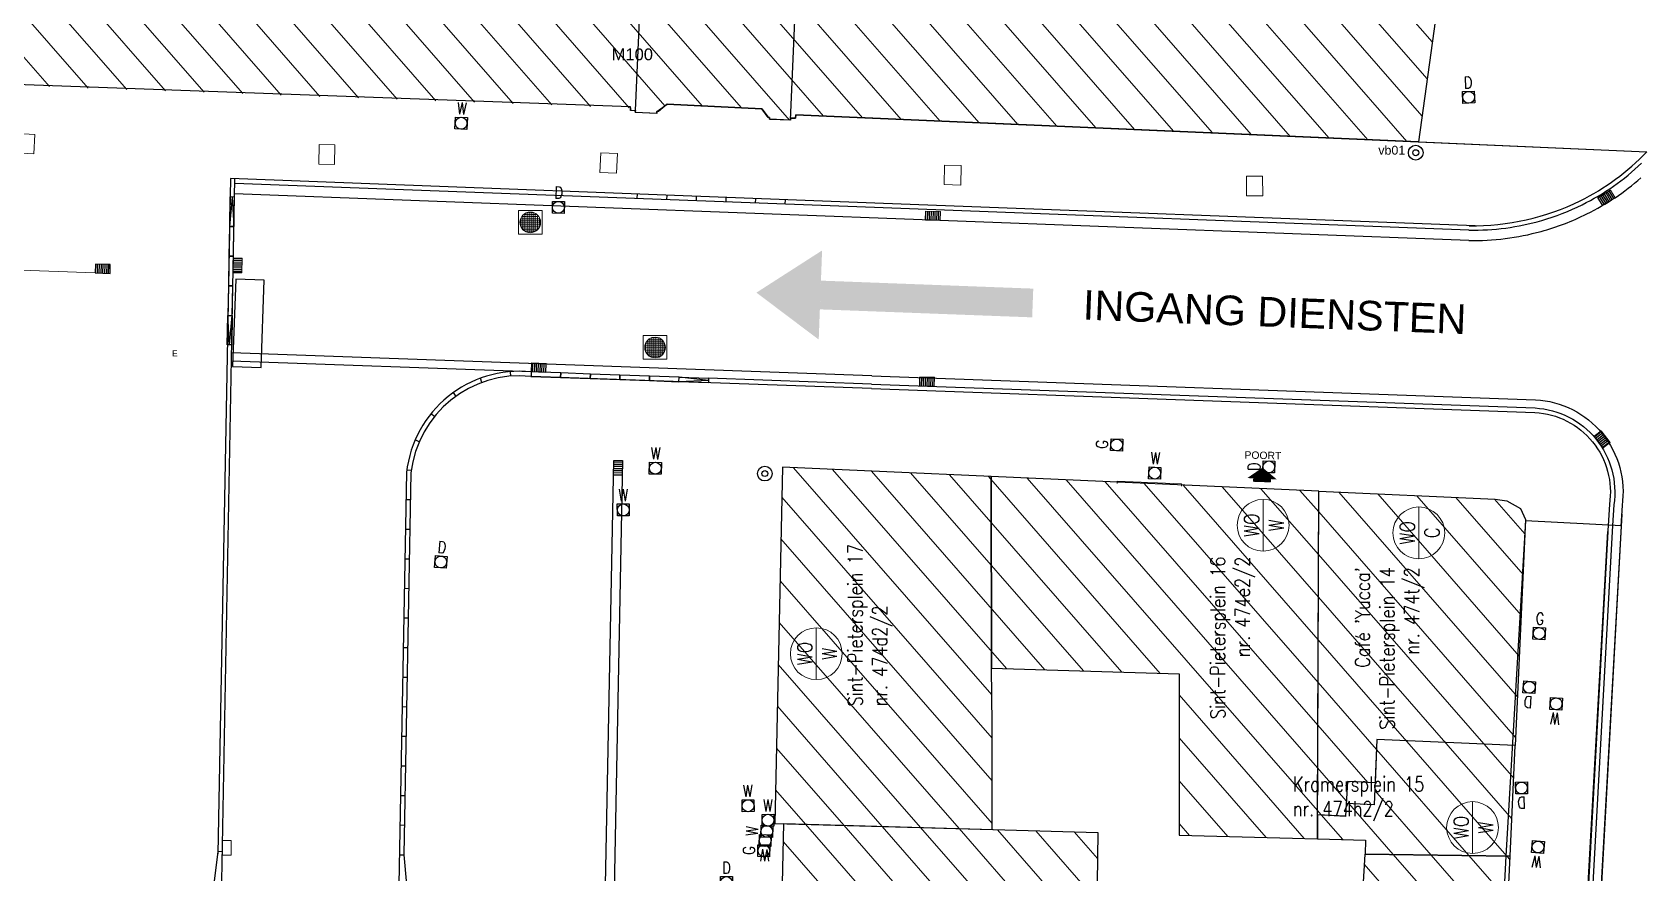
# Model space of a CAD drawing. Header units: metres. Extents: x -30504 to 105656, y -14907 to 193632.
# Drawn here: x 1635.3 to 1689.6, y 410.6 to 439 of the extents above; entities that cross this region are included whole.
import ezdxf
from ezdxf.enums import TextEntityAlignment as Align

# ---------------------------------------------------------------- set-up
doc = ezdxf.new("R2010")
doc.units = ezdxf.units.M
doc.linetypes.add('HIDDEN', pattern=[9.525, 6.35, -3.175])
for name, color, linetype in [('0-dekseldrivers', 7, 'Continuous'), ('0-dekselgas', 7, 'Continuous'), ('0-dekselwater', 7, 'Continuous'), ('0-voetpad+goten best', 7, 'HIDDEN'), ('2-riolering-straatkolk', 7, 'Continuous'), ('2-TEKST', 7, 'Continuous'), ('Nooduitgangen', 1, 'Continuous'), ('OA-vuilbakken', 7, 'Continuous'), ('Parkeertoegangen', 3, 'Continuous'), ('Zwart', 250, 'Continuous')]:
    doc.layers.add(name, color=color, linetype=linetype)
doc.layers.add('0-WEG-TRAPPEN', color=7, linetype='Continuous', lineweight=18)
doc.layers.add('Lichtgrijs', color=254, linetype='Continuous', lineweight=9)
doc.layers.add('Elektriciteit', color=7, linetype='Continuous', lineweight=9, true_color=0x2d8410)
doc.styles.add('AQUAFIN', font='simplex.shx', dxfattribs={"width": 0.8})
doc.styles.add('DIM', font='arial.ttf')
doc.styles.get("Standard").update_dxf_attribs({"font": 'arial.ttf'})
pattern_1 = [(131.11, (1513.5605, 374.4506), (-0.71766, -0.626275), [])]

# ---------------------------------------------------------------- blocks, each defined once
blk = doc.blocks.new('vuilbak')
at = {"layer": 'OA-vuilbakken', "ltscale": 100}
for radius in [0.025, 0.01]:
    blk.add_circle((0, 0), radius, dxfattribs=at)
blk = doc.blocks.new('A$C072E088F')
at = {"layer": '2-riolering-straatkolk', "ltscale": 2}
h = blk.add_hatch(dxfattribs=at)
h.set_pattern_fill('LINE', color=256, scale=0.002, angle=90, style=0)
h.set_pattern_definition([(90, (5.599079, -6.4654274), (-0.00635, 4e-19), [])])
h.paths.add_polyline_path([(0, -0.03), (0.05, -0.03), (0.05, 0), (0, 0)])
at = {"layer": '2-riolering-straatkolk', "color": 1}
blk.add_lwpolyline([(0, -0.03), (0.05, -0.03), (0.05, 0), (0, 0)], close=True, dxfattribs=at)
blk = doc.blocks.new('dekselwater')
at = {"layer": '0-dekselwater', "linetype": 'ByBlock'}
blk.add_lwpolyline([(-0.04, 0.04), (0.04, 0.04), (0.04, -0.04), (-0.04, -0.04)], close=True, dxfattribs=at)
blk.add_circle((0, 0), 0.04, dxfattribs=at)
at = {"layer": '0-dekselwater', "style": 'AQUAFIN', "width": 0.8}
blk.add_text('W', height=0.08, dxfattribs=at).set_placement((0, 0.1), align=Align.MIDDLE)
blk = doc.blocks.new('dekselgas')
at = {"layer": '0-dekselwater', "linetype": 'ByBlock'}
blk.add_lwpolyline([(-0.04, 0.04), (0.04, 0.04), (0.04, -0.04), (-0.04, -0.04)], close=True, dxfattribs=at)
blk.add_circle((0, 0), 0.04, dxfattribs=at)
at = {"layer": '0-dekselwater', "style": 'AQUAFIN', "width": 0.8}
blk.add_text('G', height=0.08, dxfattribs=at).set_placement((0, 0.1), align=Align.MIDDLE)
blk = doc.blocks.new('dekseldrivers')
at = {"layer": '0-dekselwater', "linetype": 'ByBlock'}
blk.add_lwpolyline([(-0.04, 0.04), (0.04, 0.04), (0.04, -0.04), (-0.04, -0.04)], close=True, dxfattribs=at)
blk.add_circle((0, 0), 0.04, dxfattribs=at)
at = {"layer": '0-dekselwater', "style": 'AQUAFIN', "width": 0.8}
blk.add_text('D', height=0.08, dxfattribs=at).set_placement((0, 0.1), align=Align.MIDDLE)

msp = doc.modelspace()

# ---------------------------------------------------------------- hatches: boundary and pattern name
at = {"layer": '2-riolering-straatkolk', "ltscale": 2}
h = msp.add_hatch(dxfattribs=at)
h.set_pattern_fill('LINE', color=256, scale=0.02, angle=300.9744, style=0)
h.set_pattern_definition([(300.97438, (1607.46808, 459.99016), (0.05444474, 0.032680577), [])])
h.paths.add_polyline_path([(1688.595, 433.629), (1688.166, 433.372), (1688.32, 433.114), (1688.749, 433.372)])
h = msp.add_hatch(dxfattribs=at)
h.set_pattern_fill('LINE', color=256, scale=0.02, angle=268.8788, style=0)
h.set_pattern_definition([(268.8788, (1611.23477, 498.34144), (0.06348784, -0.001242533), [])])
h.paths.add_polyline_path([(1665.956, 432.904), (1665.456, 432.914), (1665.45, 432.614), (1665.95, 432.604)])
h = msp.add_hatch(dxfattribs=at)
h.set_pattern_fill('LINE', color=256, scale=0.02, angle=179.3009, style=0)
h.set_pattern_definition([(179.30088, (1707.38711, 486.03183), (-0.000774804, -0.063495273), [])])
h.paths.add_polyline_path([(1642.354, 430.83), (1642.361, 431.33), (1642.061, 431.334), (1642.054, 430.834)])
h = msp.add_hatch(dxfattribs=at)
h.set_pattern_fill('LINE', color=256, scale=0.02, angle=87.9919, style=0)
h.set_pattern_definition([(87.991885, (1705.8313, 361.2091), (-0.063461003, 0.002225106), [])])
h.paths.add_polyline_path([(1652.13, 427.486), (1652.63, 427.468), (1652.64, 427.768), (1652.14, 427.786)])
h = msp.add_hatch(dxfattribs=at)
h.set_pattern_fill('LINE', color=256, scale=0.02, angle=268.8788, style=0)
h.set_pattern_definition([(268.8788, (1611.03373, 492.73924), (0.06348784, -0.001242533), [])])
h.paths.add_polyline_path([(1665.755, 427.302), (1665.255, 427.311), (1665.249, 427.012), (1665.749, 427.002)])
h = msp.add_hatch(dxfattribs=at)
h.set_pattern_fill('LINE', color=256, scale=0.02, angle=397.0146, style=0)
h.set_pattern_definition([(37.014625, (1670.3468, 341.88336), (-0.0382282, 0.0507036), [])])
h.paths.add_polyline_path([(1688.025, 425.333), (1688.326, 424.934), (1688.566, 425.115), (1688.265, 425.514)])
h = msp.add_hatch(dxfattribs=at)
h.set_pattern_fill('LINE', color=256, scale=0.02, angle=178.8788, style=0)
h.set_pattern_definition([(178.8788, (1720.64669, 478.707293), (-0.001242533, -0.06348784), [])])
h.paths.add_polyline_path([(1655.209, 423.986), (1655.219, 424.486), (1654.919, 424.492), (1654.909, 423.992)])
at = {"layer": 'Lichtgrijs'}
h = msp.add_hatch(dxfattribs=at)
h.set_pattern_fill('ANSI31', color=256, scale=0.3, angle=86.11, style=0)
h.set_pattern_definition(pattern_1)
edge = h.paths.add_edge_path()
edge.add_line((1586.159, 464.777), (1585.634, 455.959))
edge.add_line((1585.634, 455.959), (1600.062, 455.17))
edge.add_line((1600.062, 455.17), (1600.058, 454.514))
edge.add_arc((1608.286, 456.721), 8.519, 195.0182, 262.3902)
edge.add_line((1607.158, 448.278), (1628.207, 447.614))
edge.add_line((1628.207, 447.614), (1628.207, 445.077))
edge.add_line((1628.207, 445.077), (1673.969, 443.052))
edge.add_line((1673.969, 443.052), (1673.607, 443.117))
edge.add_line((1673.607, 443.117), (1673.969, 443.052))
edge.add_line((1673.969, 443.052), (1674.166, 445.626))
edge.add_line((1674.166, 445.626), (1687.04, 445.082))
edge.add_line((1687.04, 445.082), (1686.859, 443.083))
edge.add_line((1686.859, 443.083), (1683.22, 443.253))
edge.add_line((1683.22, 443.253), (1682.1, 435.257))
edge.add_line((1682.1, 435.257), (1661.069, 436.172))
edge.add_line((1661.069, 436.172), (1661.064, 436.057))
edge.add_line((1661.064, 436.057), (1660.894, 436.066))
edge.add_line((1660.894, 436.066), (1660.89, 435.994))
edge.add_line((1660.89, 435.994), (1660.181, 436.025))
edge.add_line((1660.181, 436.025), (1660.159, 436.087))
edge.add_line((1660.159, 436.087), (1660.132, 436.087))
edge.add_line((1660.132, 436.087), (1659.932, 436.38))
edge.add_line((1659.932, 436.38), (1656.725, 436.534))
edge.add_line((1656.725, 436.534), (1656.426, 436.285))
edge.add_line((1656.426, 436.285), (1656.377, 436.285))
edge.add_line((1656.377, 436.285), (1656.375, 436.227))
edge.add_line((1656.375, 436.227), (1655.648, 436.258))
edge.add_line((1655.648, 436.258), (1655.65, 436.317))
edge.add_line((1655.65, 436.317), (1655.48, 436.324))
edge.add_line((1655.48, 436.324), (1655.484, 436.41))
edge.add_line((1655.484, 436.41), (1589.434, 438.819))
edge.add_line((1589.434, 438.819), (1589.77, 448.488))
edge.add_line((1589.77, 448.488), (1577.631, 448.609))
edge.add_line((1577.631, 448.609), (1577.789, 454.997))
edge.add_line((1577.789, 454.997), (1581.141, 454.913))
edge.add_line((1581.141, 454.913), (1581.419, 458.719))
edge.add_line((1581.419, 458.719), (1583.577, 458.591))
edge.add_line((1583.577, 458.591), (1583.717, 460.934))
edge.add_line((1583.717, 460.934), (1581.558, 461.062))
edge.add_line((1581.558, 461.062), (1581.631, 462.246))
edge.add_line((1581.631, 462.246), (1582.446, 462.196))
edge.add_line((1582.446, 462.196), (1582.6, 464.777))
edge.add_line((1582.6, 464.777), (1586.159, 464.777))
h = msp.add_hatch(dxfattribs=at)
h.set_pattern_fill('ANGLE', color=256, scale=0.01, style=0)
h.set_pattern_definition([(0.008657, (1430.35648, 431.5109), (-1.0553e-05, 0.06985), [0.0508, -0.01905]), (90.008657, (1430.35648, 431.5109), (-0.06985, -1.0553e-05), [0.0508, -0.01905])])
h.paths.add_polyline_path([(1651.749, 432.537, 1), (1652.449, 432.538, 1)])
h = msp.add_hatch(dxfattribs=at)
h.set_pattern_fill('ANGLE', color=256, scale=0.01, style=0)
h.set_pattern_definition([(0.008657, (1434.57287, 427.28286), (-1.0553e-05, 0.06985), [0.0508, -0.01905]), (90.008657, (1434.57287, 427.28286), (-0.06985, -1.0553e-05), [0.0508, -0.01905])])
h.paths.add_polyline_path([(1655.965, 428.309, 1), (1656.665, 428.31, 1)])
h = msp.add_hatch(dxfattribs=at)
h.set_pattern_fill('ANSI31', color=256, scale=0.3, angle=86.11, style=0)
h.set_pattern_definition(pattern_1)
h.paths.add_polyline_path([(1667.668, 423.948), (1667.687, 417.475), (1674.022, 417.276), (1674.022, 411.827), (1678.692, 411.71), (1678.742, 423.45)])
h.paths.add_polyline_path([(1678.742, 423.45), (1684.696, 423.183), (1685.099, 423.13), (1685.556, 422.872), (1685.727, 422.492), (1685.375, 414.859), (1680.703, 415.066), (1680.64, 413.597), (1679.705, 413.641), (1679.638, 412.468), (1678.695, 412.521)])
h.paths.add_polyline_path([(1685.375, 414.859), (1680.703, 415.066), (1680.617, 412.854), (1679.663, 412.899), (1679.638, 412.464), (1678.695, 412.521), (1678.692, 411.71), (1680.318, 411.656), (1680.311, 411.186), (1685.208, 411.123)])
h.paths.add_polyline_path([(1685.208, 411.123), (1680.291, 411.187), (1680.155, 408.721), (1678.318, 408.743), (1678.253, 407.477), (1685.029, 407.423)])
h.paths.add_polyline_path([(1678.253, 407.477), (1685.029, 407.423), (1684.835, 403.797), (1679.979, 403.959), (1680.022, 406.316), (1678.202, 406.383)])
h.paths.add_polyline_path([(1678.087, 404.022), (1684.835, 403.797), (1684.623, 399.847), (1679.726, 399.966), (1679.843, 402.68), (1678.029, 402.724)])
h.paths.add_polyline_path([(1679.726, 399.966), (1679.682, 397.43), (1677.992, 397.458), (1677.969, 396.34), (1684.426, 396.165), (1684.623, 399.847)])
h.paths.add_polyline_path([(1677.951, 396.34), (1677.934, 395.028), (1679.471, 394.972), (1679.382, 392.665), (1684.236, 392.616), (1684.426, 396.165)])
h.paths.add_polyline_path([(1677.74, 392.682), (1684.236, 392.616), (1684.022, 388.628), (1679.187, 388.656), (1679.272, 391.417), (1677.675, 391.517)])
h.paths.add_polyline_path([(1677.814, 388.664), (1677.767, 385.838), (1675.845, 385.895), (1675.648, 380.932), (1683.602, 380.778), (1684.022, 388.628)])
h.paths.add_polyline_path([(1660.623, 424.264), (1660.362, 412.228), (1667.703, 412.018), (1667.707, 415.593), (1667.687, 417.475), (1667.668, 423.948)])
h = msp.add_hatch(dxfattribs=at)
h.set_pattern_fill('ANSI31', color=256, scale=0.3, angle=86.11, style=0)
h.set_pattern_definition(pattern_1)
h.paths.add_polyline_path([(1660.662, 412.221), (1671.27, 411.916), (1671.241, 409.361), (1670.955, 409.364), (1670.811, 406.427), (1660.537, 406.64)])
h.paths.add_polyline_path([(1660.537, 406.64), (1671.082, 406.421), (1670.864, 400.194), (1659.921, 400.475), (1660.012, 404.256), (1660.482, 404.248)])
h.paths.add_polyline_path([(1659.921, 400.475), (1670.691, 400.156), (1670.675, 394.775), (1659.792, 395.036)])
h.paths.add_polyline_path([(1659.792, 395.036), (1671.984, 394.706), (1671.626, 388.699), (1659.643, 388.801)])
h.paths.add_polyline_path([(1660.049, 388.799), (1667.843, 388.721), (1667.887, 386.302), (1668.278, 386.212), (1668.242, 380.919), (1659.945, 381.033), (1659.941, 381.331), (1660.081, 381.333), (1660.181, 388.261), (1660.041, 388.259)])
h.paths.add_polyline_path([(1659.945, 381.033), (1665.945, 380.92), (1665.753, 376.184), (1665.444, 368.551), (1660.921, 368.717), (1659.547, 369.91), (1659.759, 380.8), (1659.948, 380.797)])
h.paths.add_polyline_path([(1665.444, 368.551), (1665.739, 376.817), (1669.661, 376.797), (1669.74, 368.407)])
h.paths.add_polyline_path([(1669.661, 376.797), (1673.99, 376.765), (1674.181, 368.292), (1669.74, 368.407)])
h.paths.add_polyline_path([(1674.183, 368.183), (1681.78, 367.929), (1682.992, 369.645), (1683.602, 380.778), (1677.801, 380.89), (1677.652, 376.605), (1673.988, 376.666)])
at = {"layer": 'Nooduitgangen'}
h = msp.add_hatch(color=256, dxfattribs=at)
h.paths.add_polyline_path([(1661.884, 429.598), (1665.47, 429.463), (1669.057, 429.328), (1669.075, 429.814), (1669.094, 430.299), (1665.507, 430.434), (1661.92, 430.569)])
h.paths.add_polyline_path([(1661.845, 428.577), (1661.959, 431.589), (1659.74, 430.164)])

# ---------------------------------------------------------------- linework, layer by layer
at = {"layer": '0-voetpad+goten best', "linetype": 'Continuous', "ltscale": 0.05}
for p, q in [((1687.298, 392.164), (1688.991, 422.674)), ((1687.298, 392.164), (1688.991, 422.674)), ((1688.219, 408.769), (1688.991, 422.674)), ((1688.219, 408.769), (1688.991, 422.674)), ((1688.519, 422.302), (1686.774, 390.84)), ((1688.508, 422.096), (1686.774, 390.84)), ((1688.669, 422.294), (1686.949, 391.281)), ((1688.658, 422.087), (1686.949, 391.281)), ((1687.77, 408.794), (1688.508, 422.096)), ((1688.508, 422.096), (1687.77, 408.794)), ((1687.77, 408.794), (1688.508, 422.096)), ((1687.77, 408.794), (1688.508, 422.096)), ((1688.508, 422.096), (1687.77, 408.794)), ((1687.77, 408.794), (1688.508, 422.096)), ((1688.658, 422.087), (1687.92, 408.785)), ((1688.658, 422.087), (1687.92, 408.785))]:
    msp.add_line(p, q, dxfattribs=at)
at = {"layer": '0-WEG-TRAPPEN'}
msp.add_lwpolyline([(1674.097, 423.622), (1674.101, 423.704), (1671.932, 423.797), (1671.928, 423.71)], dxfattribs=at)
at = {"layer": '2-TEKST', "ltscale": 100}
for p, q in [((1650.465, 427.127), (1650.413, 427.268)), ((1651.448, 427.342), (1651.436, 427.492)), ((1649.591, 426.656), (1649.5, 426.784)), ((1648.862, 425.976), (1648.745, 426.07)), ((1648.348, 425.124), (1648.21, 425.184)), ((1648.07, 424.157), (1647.92, 424.16)), ((1648.052, 423.157), (1647.902, 423.16)), ((1648.033, 422.157), (1647.883, 422.16)), ((1648.015, 421.157), (1647.865, 421.16)), ((1647.996, 420.157), (1647.846, 420.16)), ((1647.978, 419.158), (1647.828, 419.16)), ((1647.96, 418.158), (1647.81, 418.161)), ((1647.941, 417.158), (1647.791, 417.161)), ((1647.923, 416.158), (1647.773, 416.161)), ((1647.904, 415.158), (1647.754, 415.161)), ((1647.886, 414.158), (1647.736, 414.161)), ((1647.868, 413.159), (1647.718, 413.161)), ((1647.849, 412.159), (1647.699, 412.162)), ((1647.831, 411.151), (1647.681, 411.154))]:
    msp.add_line(p, q, dxfattribs=at)
for points in [[(1658.123, 427.193), (1657.127, 427.304)], [(1658.123, 427.193), (1657.121, 427.154)]]:
    msp.add_lwpolyline(points, dxfattribs=at)
at = {"layer": '2-TEKST', "color": 7, "linetype": 'ByBlock', "ltscale": 100}
msp.add_lwpolyline([(1676.823, 423.874, 1, 0, 0), (1676.84, 424.252, 0, 0, 0)], format="xyseb", dxfattribs=at)
at = {"layer": '2-TEKST', "color": 7, "linetype": 'ByBlock', "ltscale": 100, "const_width": 0.6}
msp.add_lwpolyline([(1676.82, 423.761), (1676.825, 423.913)], dxfattribs=at)
at = {"layer": 'Lichtgrijs'}
for p, q in [((1676.86, 423.177), (1676.86, 421.427)), ((1682.121, 422.92), (1682.121, 421.169)), ((1661.762, 418.837), (1661.762, 417.086)), ((1683.936, 412.962), (1683.936, 411.211))]:
    msp.add_line(p, q, dxfattribs=at)
for points in [[(1502.56, 435.684), (1637.4, 430.83)], [(1651.699, 432.138), (1651.699, 432.938), (1652.499, 432.938), (1652.499, 432.138), (1651.699, 432.138)], [(1655.915, 427.91), (1655.915, 428.71), (1656.715, 428.71), (1656.715, 427.91), (1655.915, 427.91)]]:
    msp.add_lwpolyline(points, dxfattribs=at)
for points in [[(1635.362, 435.511), (1634.772, 435.546), (1634.734, 434.887), (1635.324, 434.853)], [(1645.496, 435.155), (1644.972, 435.167), (1644.957, 434.508), (1645.48, 434.496)], [(1655.042, 434.86), (1654.479, 434.885), (1654.448, 434.226), (1655.012, 434.2)], [(1666.098, 434.473), (1666.658, 434.459), (1666.642, 433.799), (1666.081, 433.813)], [(1676.296, 434.095), (1676.844, 434.098), (1676.849, 433.438), (1676.3, 433.435)], [(1688.595, 433.629), (1688.166, 433.372), (1688.32, 433.114), (1688.749, 433.372)], [(1665.956, 432.904), (1665.456, 432.914), (1665.45, 432.614), (1665.95, 432.604)], [(1642.354, 430.83), (1642.361, 431.33), (1642.061, 431.334), (1642.054, 430.834)], [(1652.13, 427.486), (1652.63, 427.468), (1652.64, 427.768), (1652.14, 427.786)], [(1665.755, 427.302), (1665.255, 427.311), (1665.249, 427.012), (1665.749, 427.002)], [(1688.043, 425.315), (1688.344, 424.916), (1688.584, 425.096), (1688.283, 425.496)], [(1655.209, 423.986), (1655.219, 424.486), (1654.919, 424.492), (1654.909, 423.992)], [(1641.696, 411.653), (1641.696, 411.153), (1641.996, 411.153), (1641.996, 411.653)]]:
    msp.add_lwpolyline(points, close=True, dxfattribs=at)
for centre, radius in [((1652.099, 432.538), 0.35), ((1656.315, 428.31), 0.35), ((1676.86, 422.302), 0.875), ((1682.121, 422.045), 0.875), ((1661.762, 417.961), 0.875), ((1683.936, 412.086), 0.875)]:
    msp.add_circle(centre, radius, dxfattribs=at)
at = {"layer": 'Parkeertoegangen', "color": 8}
for p, q in [((1647.904, 415.158), (1647.754, 415.161)), ((1647.886, 414.158), (1647.736, 414.161)), ((1641.692, 411.271), (1641.542, 411.274)), ((1641.692, 411.271), (1641.542, 411.274))]:
    msp.add_line(p, q, dxfattribs=at)
at = {"layer": 'Parkeertoegangen', "color": 7}
msp.add_line((1641.542, 411.274), (1641.424, 410.276), dxfattribs=at)
at = {"layer": 'Zwart'}
for p, q in [((1655.65, 436.317), (1655.984, 443.848)), ((1660.891, 435.99), (1661.228, 443.616)), ((1683.22, 443.252), (1682.104, 435.256)), ((1655.486, 436.44), (1589.435, 438.839)), ((1655.481, 436.32), (1655.486, 436.44)), ((1656.377, 436.287), (1656.725, 436.534)), ((1656.725, 436.529), (1656.427, 436.28)), ((1656.725, 436.534), (1659.924, 436.38)), ((1659.924, 436.376), (1656.725, 436.529)), ((1655.484, 436.41), (1655.48, 436.325)), ((1655.48, 436.325), (1655.65, 436.317)), ((1655.648, 436.313), (1655.481, 436.32)), ((1655.65, 436.317), (1655.648, 436.258)), ((1655.649, 436.253), (1655.648, 436.313)), ((1655.648, 436.258), (1656.375, 436.227)), ((1656.374, 436.222), (1655.649, 436.253)), ((1656.377, 436.282), (1656.374, 436.222)), ((1656.375, 436.227), (1656.377, 436.287)), ((1656.427, 436.28), (1656.377, 436.282)), ((1659.924, 436.38), (1660.134, 436.088)), ((1660.135, 436.083), (1659.924, 436.376)), ((1660.134, 436.088), (1660.184, 436.085)), ((1660.185, 436.081), (1660.135, 436.083)), ((1660.184, 436.085), (1660.181, 436.026)), ((1660.181, 436.026), (1660.89, 436.007)), ((1660.186, 436.021), (1660.185, 436.081)), ((1660.891, 435.99), (1660.186, 436.021)), ((1660.89, 436.007), (1660.894, 436.064)), ((1660.898, 436.06), (1660.891, 435.99)), ((1660.894, 436.064), (1661.064, 436.057)), ((1661.064, 436.063), (1660.898, 436.06)), ((1661.064, 436.057), (1661.069, 436.177)), ((1661.069, 436.173), (1661.064, 436.063)), ((1661.069, 436.177), (1682.1, 435.257)), ((1682.104, 435.256), (1661.069, 436.173)), ((1682.1, 435.257), (1689.819, 434.919)), ((1663.734, 433.037), (1642.112, 433.857)), ((1683.805, 431.925), (1642.106, 433.508)), ((1655.71, 433.497), (1655.704, 433.341)), ((1656.709, 433.459), (1656.703, 433.303)), ((1657.709, 433.421), (1657.703, 433.266)), ((1658.708, 433.383), (1658.702, 433.228)), ((1659.707, 433.345), (1659.701, 433.19)), ((1660.706, 433.307), (1660.701, 433.152)), ((1683.815, 432.275), (1663.734, 433.037)), ((1652.13, 427.484), (1642.001, 427.848)), ((1652.115, 427.334), (1652.124, 427.334)), ((1685.725, 422.457), (1685.062, 411.124)), ((1688.969, 422.277), (1685.725, 422.457)), ((1685.062, 411.124), (1682.982, 369.611))]:
    msp.add_line(p, q, dxfattribs=at)
at = {"layer": 'Zwart', "ltscale": 100}
msp.add_line((1677.265, 435.471), (1689.819, 434.921), dxfattribs=at)
at = {"layer": 'Zwart', "color": 250}
for points in [[(1663.737, 433.192), (1641.966, 434.017), (1641.541, 411.193)], [(1641.674, 410.27), (1642.104, 433.393)], [(1684.02, 432.424), (1663.737, 433.192)], [(1637.411, 431.13), (1637.4, 430.83)], [(1663.643, 427.349), (1642.006, 428.128)], [(1663.628, 426.92), (1652.143, 427.333)], [(1663.633, 427.07), (1658.126, 427.268)], [(1660.623, 424.264), (1660.362, 412.228), (1667.703, 412.018), (1667.707, 415.593), (1667.687, 417.475), (1667.668, 423.948), (1660.623, 424.264)]]:
    msp.add_lwpolyline(points, dxfattribs=at)
at = {"layer": 'Zwart', "color": 250, "linetype": 'Continuous'}
for points in [[(1642.104, 433.393), (1642.115, 434.012)], [(1642.029, 433.394), (1641.935, 432.396)], [(1642.029, 433.394), (1642.085, 432.393)], [(1641.936, 428.395), (1641.88, 429.396)], [(1641.936, 428.395), (1642.03, 429.393)]]:
    msp.add_lwpolyline(points, dxfattribs=at)
for points in [[(1641.954, 433.396), (1641.935, 432.396), (1642.085, 432.393), (1642.104, 433.393)], [(1641.935, 432.396), (1641.917, 431.396), (1642.067, 431.393), (1642.085, 432.393)], [(1641.917, 431.396), (1641.898, 430.396), (1642.048, 430.393), (1642.067, 431.393)], [(1641.898, 430.396), (1641.88, 429.396), (1642.03, 429.393), (1642.048, 430.393)], [(1641.861, 428.396), (1641.88, 429.396), (1642.03, 429.393), (1642.011, 428.394)], [(1652.124, 427.334), (1653.124, 427.298), (1653.129, 427.448), (1652.13, 427.484)], [(1653.124, 427.298), (1654.123, 427.262), (1654.129, 427.412), (1653.129, 427.448)], [(1654.123, 427.262), (1655.123, 427.226), (1655.128, 427.376), (1654.129, 427.412)], [(1655.123, 427.226), (1656.122, 427.19), (1656.127, 427.34), (1655.128, 427.376)], [(1656.122, 427.19), (1657.121, 427.154), (1657.127, 427.304), (1656.127, 427.34)], [(1658.121, 427.118), (1657.121, 427.154), (1657.127, 427.304), (1658.126, 427.268)]]:
    msp.add_lwpolyline(points, close=True, dxfattribs=at)
at = {"layer": 'Zwart', "color": 250}
for points in [[(1642.15, 430.624), (1642.044, 427.671), (1643.002, 427.637), (1643.103, 430.586)], [(1655.219, 424.486), (1654.152, 369.978), (1653.852, 369.984), (1654.919, 424.492), (1655.219, 424.486)], [(1667.668, 423.948), (1667.687, 417.475), (1674.022, 417.276), (1674.022, 411.827), (1678.692, 411.71), (1678.742, 423.45)], [(1678.742, 423.45), (1684.696, 423.183), (1685.099, 423.13), (1685.556, 422.872), (1685.727, 422.492), (1685.375, 414.859), (1680.703, 415.066), (1680.64, 413.597), (1679.705, 413.641), (1679.638, 412.468), (1678.695, 412.521)], [(1685.375, 414.859), (1680.703, 415.066), (1680.617, 412.854), (1679.663, 412.899), (1679.638, 412.464), (1678.695, 412.521), (1678.692, 411.71), (1680.318, 411.656), (1680.311, 411.186), (1685.208, 411.123)], [(1660.662, 412.221), (1671.27, 411.916), (1671.241, 409.361), (1670.955, 409.364), (1670.811, 406.427), (1660.537, 406.64)], [(1685.208, 411.123), (1680.291, 411.187), (1680.155, 408.721), (1678.318, 408.743), (1678.253, 407.477), (1685.029, 407.423)]]:
    msp.add_lwpolyline(points, close=True, dxfattribs=at)
for points in [[(1652.13, 427.484, 0.411947), (1647.919, 424.08), (1647.662, 410.162)], [(1652.115, 427.334, 0.411411), (1648.068, 424.071), (1647.831, 411.159), (1647.914, 410.158)], [(1663.643, 427.349), (1686.065, 426.545, -0.441919), (1688.987, 422.965), (1688.948, 422.274)], [(1663.628, 426.92), (1686.045, 426.115, -0.443602), (1688.559, 423.009), (1688.518, 422.299)], [(1663.633, 427.07), (1686.052, 426.265, -0.442971), (1688.708, 422.994), (1688.668, 422.29)]]:
    msp.add_lwpolyline(points, format="xyb", dxfattribs=at)
at = {"layer": 'Zwart'}
for centre, radius, start, end in [((1684.016, 440.456), 8.019, 296.3475, 316.359), ((1684.037, 440.422), 8.13, 296.3227, 313.6528), ((1684.081, 440.35), 8.396, 296.2711, 311.29), ((1683.957, 440.587), 8.163, 269.0358, 296.3106), ((1683.957, 440.587), 8.663, 285.3519, 296.3126), ((1683.957, 440.587), 8.313, 286.1638, 296.3112), ((1683.957, 440.587), 8.663, 268.9991, 285.3519), ((1683.957, 440.587), 8.313, 269.0244, 286.1638)]:
    msp.add_arc(centre, radius, start, end, dxfattribs=at)

# ---------------------------------------------------------------- block references
at = {"layer": '0-dekseldrivers'}
for p, xscale, yscale, zscale, rotation in [((1683.802, 436.765), 5, 5, 5, 2.145918330765001), ((1653.051, 433.045), 5, 5, 5, 358.8374058199191), ((1677.054, 424.274), 4.999999999999999, 4.999999999999999, 4.999999999999999, 88.53702418939886), ((1649.078, 421.061), 4.999999999999999, 4.999999999999999, 4.999999999999999, 355.839273986658), ((1685.85, 416.826), 5, 5, 5, 175.9682814871891), ((1685.59, 413.425), 4.999999999999999, 4.999999999999999, 4.999999999999999, 180.705840296263), ((1658.726, 410.228), 5, 5, 5, 359.756152198758)]:
    msp.add_blockref('dekseldrivers', p, dxfattribs=dict(at, xscale=xscale, yscale=yscale, zscale=zscale, rotation=rotation))
at = {"layer": '0-dekselgas'}
for p, xscale, yscale, zscale, rotation in [((1671.915, 425.017), 5, 5, 5, 87.82581618611661), ((1686.186, 418.645), 4.999999999999999, 4.999999999999999, 4.999999999999999, 356.9073771219432), ((1659.989, 411.304), 5, 5, 5, 89.29726069406516)]:
    msp.add_blockref('dekselgas', p, dxfattribs=dict(at, xscale=xscale, yscale=yscale, zscale=zscale, rotation=rotation))
at = {"layer": 'Lichtgrijs'}
for name, p, xscale, yscale, zscale, rotation in [('dekselwater', (1649.764, 435.888), 4.999999999999999, 4.999999999999999, 4.999999999999999, 357.0571159094565), ('A$C072E088F', (1637.411, 431.13), 10, 10, 10, 357.9053392448682), ('dekselwater', (1656.325, 424.23), 5, 5, 5, 358.9782339897219), ('dekselwater', (1673.198, 424.065), 5, 5, 5, 357.8646225351508), ('dekselwater', (1655.241, 422.821), 5, 5, 5, 0.08700969281054428), ('dekselwater', (1686.761, 416.267), 5, 5, 5, 176.2553678052446), ('dekselwater', (1659.459, 412.822), 5, 5, 5, 1.279003562311163), ('dekselwater', (1660.13, 412.333), 5, 5, 5, 0.3553911118959195), ('dekselwater', (1660.091, 411.956), 4.999999999999999, 4.999999999999999, 4.999999999999999, 88.09892980100847), ('dekselwater', (1660.036, 411.649), 4.999999999999999, 4.999999999999999, 4.999999999999999, 178.7600649630329), ('dekselwater', (1686.146, 411.429), 5, 5, 5, 175.5332473560371)]:
    msp.add_blockref(name, p, dxfattribs=dict(at, xscale=xscale, yscale=yscale, zscale=zscale, rotation=rotation))
at = {"layer": 'OA-vuilbakken', "xscale": 10, "yscale": 10, "zscale": 10}
for p in [(1682.016, 434.892), (1660.024, 424.048)]:
    msp.add_blockref('vuilbak', p, dxfattribs=at)

# ---------------------------------------------------------------- texts
at = {"layer": '2-TEKST', "color": 7, "linetype": 'ByBlock', "ltscale": 100, "insert": (1676.235, 424.806), "char_height": 0.25, "width": 1.27055, "attachment_point": 1, "rotation": 358.622}
msp.add_mtext('POORT', dxfattribs=at)
at = {"layer": 'Elektriciteit', "attachment_point": 1, "style": 'DIM'}
for s, insert, char_height in [('\\pxqc;M100', (1622.05, 438.416), 0.4), ('\\pxqc;E', (1606.595, 428.21), 0.2)]:
    msp.add_mtext_dynamic_manual_height_columns(s, width=66.99291, gutter_width=655.168, heights=[0], dxfattribs=dict(at, insert=insert, char_height=char_height))
at = {"layer": 'Lichtgrijs', "char_height": 0.5, "rotation": 90, "style": 'AQUAFIN'}
for s, insert, width, attachment_point in [('WO\\PW', (1676.889, 422.303), 1.75396, 5), ('WO\\PC', (1682.15, 422.046), 1.75396, 5), ('Sint-Pietersplein 17\\Pnr. 474d2/2', (1662.828, 416.183), 9.20298, 1), ('Sint-Pietersplein 16\\Pnr. 474e2/2', (1675.082, 421.242), 6.45917, 3), ("Café 'Yucca'\\PSint-Pietersplein 14\\Pnr. 474t/2", (1679.966, 420.884), 9.20298, 3), ('WO\\PW', (1661.791, 417.963), 1.75396, 5), ('WO\\PW', (1683.965, 412.088), 1.75396, 5)]:
    msp.add_mtext(s, dxfattribs=dict(at, insert=insert, width=width, attachment_point=attachment_point))
at = {"layer": 'Lichtgrijs', "insert": (1677.865, 413.806), "char_height": 0.5, "width": 5.10326, "attachment_point": 1, "style": 'AQUAFIN'}
msp.add_mtext('Kramersplein 15\\Pnr. 474h2/2', dxfattribs=at)
at = {"layer": 'Nooduitgangen', "insert": (1670.793, 430.253), "char_height": 1, "attachment_point": 1, "rotation": 357.8267, "style": 'DIM'}
msp.add_mtext_dynamic_manual_height_columns('{\\C1;INGANG DIENSTEN}', width=1464.89281, gutter_width=655.168, heights=[0], dxfattribs=at)
at = {"layer": 'OA-vuilbakken', "insert": (1680.752, 435.127, 0), "char_height": 0.3, "width": 9.44182, "attachment_point": 1}
msp.add_mtext('vb01', dxfattribs=at)

doc.saveas('drawing.dxf')
